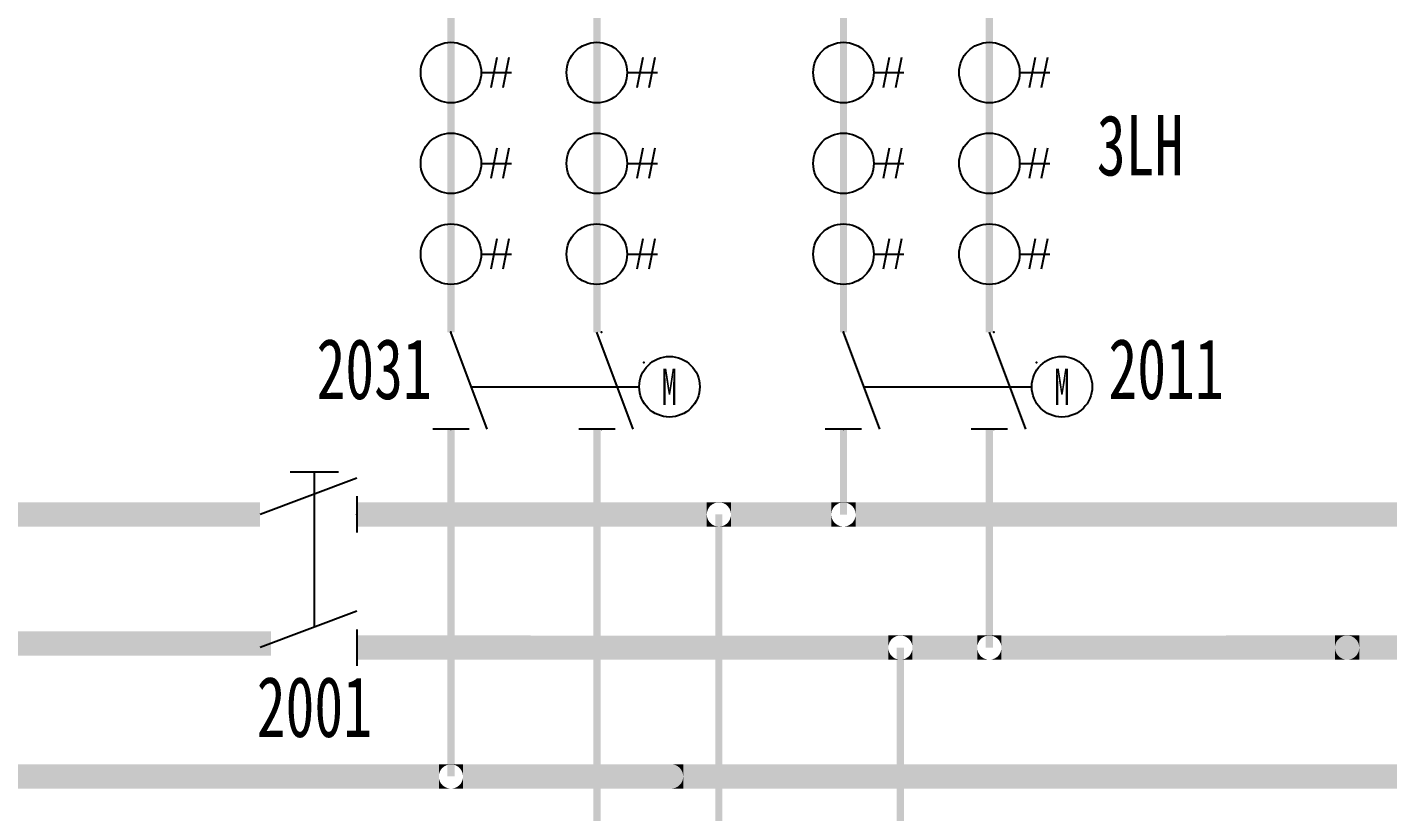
# Model space of a CAD drawing. Header units: millimetres. Extents: x 10667 to 23854, y -3427 to -2899.
# Drawn here: x 17506.8 to 17619.3, y -3167.3 to -3102.5 of the extents above; entities that cross this region are included whole.
import ezdxf
from ezdxf.enums import TextEntityAlignment as Align

# ---------------------------------------------------------------- set-up
doc = ezdxf.new("R2010")
doc.units = ezdxf.units.MM
doc.header["$LTSCALE"] = 10
for name, color, linetype in [('BLOCK', 3, 'Continuous'), ('TEXT', 2, 'Continuous'), ('设    备', 3, 'Continuous'), ('设备编号', 2, 'Continuous'), ('连 接 线', 1, 'Continuous')]:
    doc.layers.add(name, color=color, linetype=linetype)
doc.styles.add('HZ', font='SimSun.ttf', dxfattribs={"width": 0.7})

# ---------------------------------------------------------------- blocks, each defined once
blk = doc.blocks.new('$LH')
at = {"color": 3}
for p, q in [((3.79, 1.25), (3.29, -1.25)), ((4.79, 1.25), (4.29, -1.25)), ((2.5, 0), (5, 0))]:
    blk.add_line(p, q, dxfattribs=at)
blk.add_circle((0, 0), 2.5, dxfattribs=at)

msp = doc.modelspace()

# ---------------------------------------------------------------- linework, layer by layer
at = {"color": 3}
msp.add_line((17530.58, -3152.05), (17530.58, -3141.05), dxfattribs=at)
at = {"layer": 'BLOCK'}
for p, q in [((17534.08, -3139.74), (17526.08, -3142.74)), ((17534.08, -3141.24), (17534.08, -3144.24)), ((17534.08, -3150.74), (17526.08, -3153.74)), ((17534.08, -3152.24), (17534.08, -3155.24))]:
    msp.add_line(p, q, dxfattribs=at)
msp.add_point((17534.08, -3142.74), dxfattribs=at)
at = {"layer": 'TEXT', "color": 3}
for p, q in [((17532.58, -3139.24), (17528.58, -3139.24)), ((17530.58, -3141.05), (17530.58, -3139.24))]:
    msp.add_line(p, q, dxfattribs=at)
at = {"layer": '设    备'}
for p, q in [((17544.86, -3135.69), (17541.86, -3127.69)), ((17556.92, -3135.69), (17553.92, -3127.69)), ((17577.3, -3135.69), (17574.3, -3127.69)), ((17589.36, -3135.69), (17586.36, -3127.69)), ((17543.36, -3135.69), (17540.36, -3135.69)), ((17555.42, -3135.69), (17552.42, -3135.69)), ((17575.8, -3135.69), (17572.8, -3135.69)), ((17587.86, -3135.69), (17584.86, -3135.69))]:
    msp.add_line(p, q, dxfattribs=at)
at = {"layer": '设    备', "color": 3}
for p, q in [((17543.55, -3132.19), (17557.42, -3132.19)), ((17575.99, -3132.19), (17589.86, -3132.19))]:
    msp.add_line(p, q, dxfattribs=at)
at = {"layer": '设    备'}
for centre in [(17559.92, -3132.19), (17592.36, -3132.19)]:
    msp.add_circle(centre, 2.5, dxfattribs=at)
for p in [(17541.86, -3127.69), (17554.3, -3127.69), (17574.3, -3127.69), (17586.74, -3127.69), (17541.86, -3135.69), (17554.3, -3135.69), (17574.3, -3135.69), (17586.74, -3135.69)]:
    msp.add_point(p, dxfattribs=at)
at = {"layer": '设    备', "color": 4}
for p in [(17557.79, -3130.19), (17590.24, -3130.19)]:
    msp.add_point(p, dxfattribs=at)
at = {"layer": '连 接 线'}
for points, const_width in [([(17541.86, -3096.84), (17541.86, -3127.69)], 0.6), ([(17553.92, -3096.84), (17553.92, -3127.69)], 0.6), ([(17574.3, -3097.02), (17574.3, -3127.69)], 0.6), ([(17586.36, -3097.02), (17586.36, -3127.69)], 0.6), ([(17541.86, -3135.69), (17541.86, -3164.39)], 0.6), ([(17553.92, -3135.69), (17553.92, -3175.06)], 0.6), ([(17574.3, -3135.69), (17574.3, -3142.75)], 0.6), ([(17586.36, -3135.69), (17586.36, -3153.75)], 0.6), ([(17526.09, -3142.74), (17502.18, -3142.74)], 2), ([(17534.08, -3142.74), (17563.01, -3142.74)], 2), ([(17565, -3142.74), (17573.3, -3142.74)], 2), ([(17575.3, -3142.74), (17612.94, -3142.74)], 2), ([(17564, -3142.74), (17564, -3183.84)], 0.6), ([(17526.98, -3153.41), (17502.19, -3153.41)], 2), ([(17534.08, -3153.74), (17578.02, -3153.75)], 2), ([(17580, -3153.75), (17585.36, -3153.75)], 2), ([(17587.36, -3153.75), (17614.93, -3153.74)], 2), ([(17612.37, -3153.74), (17651.94, -3153.74)], 2), ([(17579, -3153.75), (17579, -3183.84)], 0.6), ([(17540.86, -3164.39), (17494.19, -3164.39)], 2), ([(17614.93, -3164.39), (17542.86, -3164.39)], 2), ([(17656.89, -3164.39), (17610.5, -3164.39)], 2)]:
    msp.add_lwpolyline(points, dxfattribs=dict(at, const_width=const_width))
at = {"layer": '连 接 线', "color": 1, "const_width": 2}
msp.add_lwpolyline([(17604.26, -3142.74), (17629.93, -3142.74)], dxfattribs=at)
at = {"layer": '连 接 线'}
for points in [[(17563, -3141.74), (17564, -3141.74), (17563, -3141.75), (17564.09, -3141.75)], [(17563, -3141.75), (17563.92, -3141.75), (17563, -3141.74), (17564, -3141.74)], [(17564.09, -3141.75), (17565, -3141.75), (17564, -3141.74), (17565, -3141.74)], [(17563, -3141.75), (17564.09, -3141.75), (17563, -3141.76), (17564.18, -3141.76)], [(17563, -3141.76), (17563.83, -3141.76), (17563, -3141.75), (17563.92, -3141.75)], [(17563, -3141.78), (17563.75, -3141.78), (17563, -3141.76), (17563.83, -3141.76)], [(17563, -3141.8), (17563.66, -3141.8), (17563, -3141.78), (17563.75, -3141.78)], [(17563, -3141.84), (17563.58, -3141.84), (17563, -3141.8), (17563.66, -3141.8)], [(17563, -3141.88), (17563.5, -3141.88), (17563, -3141.84), (17563.58, -3141.84)], [(17563, -3141.92), (17563.43, -3141.92), (17563, -3141.88), (17563.5, -3141.88)], [(17563, -3141.98), (17563.36, -3141.98), (17563, -3141.92), (17563.43, -3141.92)], [(17563, -3142.04), (17563.3, -3142.04), (17563, -3141.98), (17563.36, -3141.98)], [(17563, -3142.1), (17563.24, -3142.1), (17563, -3142.04), (17563.3, -3142.04)], [(17563, -3142.17), (17563.19, -3142.17), (17563, -3142.1), (17563.24, -3142.1)], [(17563, -3142.24), (17563.14, -3142.24), (17563, -3142.17), (17563.19, -3142.17)], [(17563, -3142.32), (17563.1, -3142.32), (17563, -3142.24), (17563.14, -3142.24)], [(17563, -3142.4), (17563.07, -3142.4), (17563, -3142.32), (17563.1, -3142.32)], [(17563, -3142.48), (17563.04, -3142.48), (17563, -3142.4), (17563.07, -3142.4)], [(17563, -3142.57), (17563.02, -3142.57), (17563, -3142.48), (17563.04, -3142.48)], [(17563, -3142.66), (17563.01, -3142.66), (17563, -3142.57), (17563.02, -3142.57)], [(17563, -3142.74), (17563, -3142.74), (17563, -3142.66), (17563.01, -3142.66)], [(17563, -3142.74), (17563, -3142.74), (17563, -3142.83), (17563.01, -3142.83)], [(17563, -3142.83), (17563.01, -3142.83), (17563, -3142.92), (17563.02, -3142.92)], [(17564.18, -3141.76), (17565, -3141.76), (17564.09, -3141.75), (17565, -3141.75)], [(17564.26, -3141.78), (17565, -3141.78), (17564.18, -3141.76), (17565, -3141.76)], [(17564.35, -3141.8), (17565, -3141.8), (17564.26, -3141.78), (17565, -3141.78)], [(17564.43, -3141.84), (17565, -3141.84), (17564.35, -3141.8), (17565, -3141.8)], [(17564.5, -3141.88), (17565, -3141.88), (17564.43, -3141.84), (17565, -3141.84)], [(17564.58, -3141.92), (17565, -3141.92), (17564.5, -3141.88), (17565, -3141.88)], [(17564.65, -3141.98), (17565, -3141.98), (17564.58, -3141.92), (17565, -3141.92)], [(17564.71, -3142.04), (17565, -3142.04), (17564.65, -3141.98), (17565, -3141.98)], [(17564.77, -3142.1), (17565, -3142.1), (17564.71, -3142.04), (17565, -3142.04)], [(17564.82, -3142.17), (17565, -3142.17), (17564.77, -3142.1), (17565, -3142.1)], [(17564.87, -3142.24), (17565, -3142.24), (17564.82, -3142.17), (17565, -3142.17)], [(17564.91, -3142.32), (17565, -3142.32), (17564.87, -3142.24), (17565, -3142.24)], [(17564.94, -3142.4), (17565, -3142.4), (17564.91, -3142.32), (17565, -3142.32)], [(17564.97, -3142.48), (17565, -3142.48), (17564.94, -3142.4), (17565, -3142.4)], [(17564.99, -3142.57), (17565, -3142.57), (17564.97, -3142.48), (17565, -3142.48)], [(17565, -3142.66), (17565, -3142.66), (17564.99, -3142.57), (17565, -3142.57)], [(17565, -3142.83), (17565, -3142.83), (17565, -3142.74)], [(17573.3, -3141.75), (17574.21, -3141.75), (17573.3, -3141.74), (17574.3, -3141.74)], [(17573.3, -3141.74), (17574.3, -3141.74), (17573.3, -3141.75), (17574.39, -3141.75)], [(17573.3, -3141.76), (17574.13, -3141.76), (17573.3, -3141.75), (17574.21, -3141.75)], [(17573.3, -3141.75), (17574.39, -3141.75), (17573.3, -3141.76), (17574.47, -3141.76)], [(17573.3, -3141.78), (17574.04, -3141.78), (17573.3, -3141.76), (17574.13, -3141.76)], [(17573.3, -3141.8), (17573.96, -3141.8), (17573.3, -3141.78), (17574.04, -3141.78)], [(17573.3, -3141.84), (17573.88, -3141.84), (17573.3, -3141.8), (17573.96, -3141.8)], [(17573.3, -3141.88), (17573.8, -3141.88), (17573.3, -3141.84), (17573.88, -3141.84)], [(17573.3, -3141.93), (17573.73, -3141.93), (17573.3, -3141.88), (17573.8, -3141.88)], [(17573.3, -3141.98), (17573.66, -3141.98), (17573.3, -3141.93), (17573.73, -3141.93)], [(17573.3, -3142.04), (17573.59, -3142.04), (17573.3, -3141.98), (17573.66, -3141.98)], [(17573.3, -3142.1), (17573.53, -3142.1), (17573.3, -3142.04), (17573.59, -3142.04)], [(17573.3, -3142.17), (17573.48, -3142.17), (17573.3, -3142.1), (17573.53, -3142.1)], [(17573.3, -3142.24), (17573.43, -3142.24), (17573.3, -3142.17), (17573.48, -3142.17)], [(17573.3, -3142.32), (17573.39, -3142.32), (17573.3, -3142.24), (17573.43, -3142.24)], [(17573.3, -3142.4), (17573.36, -3142.4), (17573.3, -3142.32), (17573.39, -3142.32)], [(17573.3, -3142.49), (17573.33, -3142.49), (17573.3, -3142.4), (17573.36, -3142.4)], [(17573.3, -3142.57), (17573.32, -3142.57), (17573.3, -3142.49), (17573.33, -3142.49)], [(17573.3, -3142.66), (17573.3, -3142.66), (17573.3, -3142.57), (17573.32, -3142.57)], [(17573.3, -3142.83), (17573.3, -3142.83), (17573.3, -3142.92), (17573.32, -3142.92)], [(17574.39, -3141.75), (17575.3, -3141.75), (17574.3, -3141.74), (17575.3, -3141.74)], [(17574.47, -3141.76), (17575.3, -3141.76), (17574.39, -3141.75), (17575.3, -3141.75)], [(17574.56, -3141.78), (17575.3, -3141.78), (17574.47, -3141.76), (17575.3, -3141.76)], [(17574.64, -3141.8), (17575.3, -3141.8), (17574.56, -3141.78), (17575.3, -3141.78)], [(17574.72, -3141.84), (17575.3, -3141.84), (17574.64, -3141.8), (17575.3, -3141.8)], [(17574.8, -3141.88), (17575.3, -3141.88), (17574.72, -3141.84), (17575.3, -3141.84)], [(17574.87, -3141.93), (17575.3, -3141.93), (17574.8, -3141.88), (17575.3, -3141.88)], [(17574.94, -3141.98), (17575.3, -3141.98), (17574.87, -3141.93), (17575.3, -3141.93)], [(17575.01, -3142.04), (17575.3, -3142.04), (17574.94, -3141.98), (17575.3, -3141.98)], [(17575.07, -3142.1), (17575.3, -3142.1), (17575.01, -3142.04), (17575.3, -3142.04)], [(17575.12, -3142.17), (17575.3, -3142.17), (17575.07, -3142.1), (17575.3, -3142.1)], [(17575.17, -3142.24), (17575.3, -3142.24), (17575.12, -3142.17), (17575.3, -3142.17)], [(17575.21, -3142.32), (17575.3, -3142.32), (17575.17, -3142.24), (17575.3, -3142.24)], [(17575.24, -3142.4), (17575.3, -3142.4), (17575.21, -3142.32), (17575.3, -3142.32)], [(17575.27, -3142.49), (17575.3, -3142.49), (17575.24, -3142.4), (17575.3, -3142.4)], [(17575.28, -3142.57), (17575.3, -3142.57), (17575.27, -3142.49), (17575.3, -3142.49)], [(17575.3, -3142.66), (17575.3, -3142.66), (17575.28, -3142.57), (17575.3, -3142.57)], [(17575.3, -3142.83), (17575.3, -3142.83), (17575.3, -3142.74)], [(17563, -3142.92), (17563.02, -3142.92), (17563, -3143), (17563.04, -3143)], [(17563, -3143), (17563.04, -3143), (17563, -3143.08), (17563.07, -3143.08)], [(17563, -3143.08), (17563.07, -3143.08), (17563, -3143.17), (17563.1, -3143.17)], [(17563, -3143.17), (17563.1, -3143.17), (17563, -3143.24), (17563.14, -3143.24)], [(17563, -3143.24), (17563.14, -3143.24), (17563, -3143.32), (17563.19, -3143.32)], [(17563, -3143.32), (17563.19, -3143.32), (17563, -3143.39), (17563.24, -3143.39)], [(17563, -3143.39), (17563.24, -3143.39), (17563, -3143.45), (17563.3, -3143.45)], [(17563, -3143.45), (17563.3, -3143.45), (17563, -3143.51), (17563.36, -3143.51)], [(17563, -3143.51), (17563.36, -3143.51), (17563, -3143.56), (17563.43, -3143.56)], [(17563, -3143.56), (17563.43, -3143.56), (17563, -3143.61), (17563.5, -3143.61)], [(17563, -3143.61), (17563.5, -3143.61), (17563, -3143.65), (17563.58, -3143.65)], [(17563, -3143.65), (17563.58, -3143.65), (17563, -3143.68), (17563.66, -3143.68)], [(17563, -3143.68), (17563.66, -3143.68), (17563, -3143.71), (17563.75, -3143.71)], [(17563, -3143.71), (17563.75, -3143.71), (17563, -3143.73), (17563.83, -3143.73)], [(17563, -3143.73), (17563.83, -3143.73), (17563, -3143.74), (17563.92, -3143.74)], [(17563, -3143.74), (17563.92, -3143.74), (17563, -3143.74), (17564, -3143.74)], [(17564, -3143.74), (17565, -3143.74), (17564.09, -3143.74), (17565, -3143.74)], [(17564.09, -3143.74), (17565, -3143.74), (17564.18, -3143.73), (17565, -3143.73)], [(17564.18, -3143.73), (17565, -3143.73), (17564.26, -3143.71), (17565, -3143.71)], [(17564.26, -3143.71), (17565, -3143.71), (17564.35, -3143.68), (17565, -3143.68)], [(17564.35, -3143.68), (17565, -3143.68), (17564.43, -3143.65), (17565, -3143.65)], [(17564.43, -3143.65), (17565, -3143.65), (17564.5, -3143.61), (17565, -3143.61)], [(17564.5, -3143.61), (17565, -3143.61), (17564.58, -3143.56), (17565, -3143.56)], [(17564.58, -3143.56), (17565, -3143.56), (17564.65, -3143.51), (17565, -3143.51)], [(17564.65, -3143.51), (17565, -3143.51), (17564.71, -3143.45), (17565, -3143.45)], [(17564.71, -3143.45), (17565, -3143.45), (17564.77, -3143.39), (17565, -3143.39)], [(17564.77, -3143.39), (17565, -3143.39), (17564.82, -3143.32), (17565, -3143.32)], [(17564.82, -3143.32), (17565, -3143.32), (17564.87, -3143.24), (17565, -3143.24)], [(17564.87, -3143.24), (17565, -3143.24), (17564.91, -3143.17), (17565, -3143.17)], [(17564.91, -3143.17), (17565, -3143.17), (17564.94, -3143.08), (17565, -3143.08)], [(17564.94, -3143.08), (17565, -3143.08), (17564.97, -3143), (17565, -3143)], [(17564.97, -3143), (17565, -3143), (17564.99, -3142.92), (17565, -3142.92)], [(17573.3, -3142.92), (17573.32, -3142.92), (17573.3, -3143), (17573.33, -3143)], [(17573.3, -3143), (17573.33, -3143), (17573.3, -3143.09), (17573.36, -3143.09)], [(17573.3, -3143.09), (17573.36, -3143.09), (17573.3, -3143.17), (17573.39, -3143.17)], [(17573.3, -3143.17), (17573.39, -3143.17), (17573.3, -3143.24), (17573.43, -3143.24)], [(17573.3, -3143.24), (17573.43, -3143.24), (17573.3, -3143.32), (17573.48, -3143.32)], [(17573.3, -3143.32), (17573.48, -3143.32), (17573.3, -3143.39), (17573.53, -3143.39)], [(17573.3, -3143.39), (17573.53, -3143.39), (17573.3, -3143.45), (17573.59, -3143.45)], [(17573.3, -3143.45), (17573.59, -3143.45), (17573.3, -3143.51), (17573.66, -3143.51)], [(17573.3, -3143.51), (17573.66, -3143.51), (17573.3, -3143.56), (17573.73, -3143.56)], [(17573.3, -3143.56), (17573.73, -3143.56), (17573.3, -3143.61), (17573.8, -3143.61)], [(17573.3, -3143.61), (17573.8, -3143.61), (17573.3, -3143.65), (17573.88, -3143.65)], [(17573.3, -3143.65), (17573.88, -3143.65), (17573.3, -3143.68), (17573.96, -3143.68)], [(17573.3, -3143.68), (17573.96, -3143.68), (17573.3, -3143.71), (17574.04, -3143.71)], [(17573.3, -3143.71), (17574.04, -3143.71), (17573.3, -3143.73), (17574.13, -3143.73)], [(17573.3, -3143.73), (17574.13, -3143.73), (17573.3, -3143.74), (17574.21, -3143.74)], [(17573.3, -3143.74), (17574.21, -3143.74), (17573.3, -3143.74), (17574.3, -3143.74)], [(17574.3, -3143.74), (17575.3, -3143.74), (17574.39, -3143.74), (17575.3, -3143.74)], [(17574.39, -3143.74), (17575.3, -3143.74), (17574.47, -3143.73), (17575.3, -3143.73)], [(17574.47, -3143.73), (17575.3, -3143.73), (17574.56, -3143.71), (17575.3, -3143.71)], [(17574.56, -3143.71), (17575.3, -3143.71), (17574.64, -3143.68), (17575.3, -3143.68)], [(17574.64, -3143.68), (17575.3, -3143.68), (17574.72, -3143.65), (17575.3, -3143.65)], [(17574.72, -3143.65), (17575.3, -3143.65), (17574.8, -3143.61), (17575.3, -3143.61)], [(17574.8, -3143.61), (17575.3, -3143.61), (17574.87, -3143.56), (17575.3, -3143.56)], [(17574.87, -3143.56), (17575.3, -3143.56), (17574.94, -3143.51), (17575.3, -3143.51)], [(17574.94, -3143.51), (17575.3, -3143.51), (17575.01, -3143.45), (17575.3, -3143.45)], [(17575.01, -3143.45), (17575.3, -3143.45), (17575.07, -3143.39), (17575.3, -3143.39)], [(17575.07, -3143.39), (17575.3, -3143.39), (17575.12, -3143.32), (17575.3, -3143.32)], [(17575.12, -3143.32), (17575.3, -3143.32), (17575.17, -3143.24), (17575.3, -3143.24)], [(17575.17, -3143.24), (17575.3, -3143.24), (17575.21, -3143.17), (17575.3, -3143.17)], [(17575.21, -3143.17), (17575.3, -3143.17), (17575.24, -3143.09), (17575.3, -3143.09)], [(17575.24, -3143.09), (17575.3, -3143.09), (17575.27, -3143), (17575.3, -3143)], [(17575.27, -3143), (17575.3, -3143), (17575.28, -3142.92), (17575.3, -3142.92)], [(17578, -3152.74), (17579, -3152.74), (17578, -3152.75), (17579.09, -3152.75)], [(17578, -3152.75), (17578.92, -3152.75), (17578, -3152.74), (17579, -3152.74)], [(17578, -3152.75), (17579.09, -3152.75), (17578, -3152.76), (17579.18, -3152.76)], [(17578, -3152.76), (17578.83, -3152.76), (17578, -3152.75), (17578.92, -3152.75)], [(17578, -3152.78), (17578.75, -3152.78), (17578, -3152.76), (17578.83, -3152.76)], [(17578, -3152.8), (17578.66, -3152.8), (17578, -3152.78), (17578.75, -3152.78)], [(17578, -3152.84), (17578.58, -3152.84), (17578, -3152.8), (17578.66, -3152.8)], [(17578, -3152.88), (17578.5, -3152.88), (17578, -3152.84), (17578.58, -3152.84)], [(17578, -3152.93), (17578.43, -3152.93), (17578, -3152.88), (17578.5, -3152.88)], [(17578, -3152.98), (17578.36, -3152.98), (17578, -3152.93), (17578.43, -3152.93)], [(17578, -3153.04), (17578.3, -3153.04), (17578, -3152.98), (17578.36, -3152.98)], [(17579.09, -3152.75), (17580, -3152.75), (17579, -3152.74), (17580, -3152.74)], [(17579.18, -3152.76), (17580, -3152.76), (17579.09, -3152.75), (17580, -3152.75)], [(17579.26, -3152.78), (17580, -3152.78), (17579.18, -3152.76), (17580, -3152.76)], [(17579.35, -3152.8), (17580, -3152.8), (17579.26, -3152.78), (17580, -3152.78)], [(17579.43, -3152.84), (17580, -3152.84), (17579.35, -3152.8), (17580, -3152.8)], [(17579.5, -3152.88), (17580, -3152.88), (17579.43, -3152.84), (17580, -3152.84)], [(17579.58, -3152.93), (17580, -3152.93), (17579.5, -3152.88), (17580, -3152.88)], [(17579.65, -3152.98), (17580, -3152.98), (17579.58, -3152.93), (17580, -3152.93)], [(17579.71, -3153.04), (17580, -3153.04), (17579.65, -3152.98), (17580, -3152.98)], [(17585.36, -3152.75), (17586.27, -3152.75), (17585.36, -3152.74), (17586.36, -3152.74)], [(17585.36, -3152.74), (17586.36, -3152.74), (17585.36, -3152.75), (17586.44, -3152.75)], [(17585.36, -3152.76), (17586.18, -3152.76), (17585.36, -3152.75), (17586.27, -3152.75)], [(17585.36, -3152.75), (17586.44, -3152.75), (17585.36, -3152.76), (17586.53, -3152.76)], [(17585.36, -3152.78), (17586.1, -3152.78), (17585.36, -3152.76), (17586.18, -3152.76)], [(17585.36, -3152.8), (17586.02, -3152.8), (17585.36, -3152.78), (17586.1, -3152.78)], [(17585.36, -3152.84), (17585.93, -3152.84), (17585.36, -3152.8), (17586.02, -3152.8)], [(17585.36, -3152.88), (17585.86, -3152.88), (17585.36, -3152.84), (17585.93, -3152.84)], [(17585.36, -3152.93), (17585.78, -3152.93), (17585.36, -3152.88), (17585.86, -3152.88)], [(17585.36, -3152.98), (17585.71, -3152.98), (17585.36, -3152.93), (17585.78, -3152.93)], [(17585.36, -3153.04), (17585.65, -3153.04), (17585.36, -3152.98), (17585.71, -3152.98)], [(17586.44, -3152.75), (17587.36, -3152.75), (17586.36, -3152.74), (17587.36, -3152.74)], [(17586.53, -3152.76), (17587.36, -3152.76), (17586.44, -3152.75), (17587.36, -3152.75)], [(17586.62, -3152.78), (17587.36, -3152.78), (17586.53, -3152.76), (17587.36, -3152.76)], [(17586.7, -3152.8), (17587.36, -3152.8), (17586.62, -3152.78), (17587.36, -3152.78)], [(17586.78, -3152.84), (17587.36, -3152.84), (17586.7, -3152.8), (17587.36, -3152.8)], [(17586.86, -3152.88), (17587.36, -3152.88), (17586.78, -3152.84), (17587.36, -3152.84)], [(17586.93, -3152.93), (17587.36, -3152.93), (17586.86, -3152.88), (17587.36, -3152.88)], [(17587, -3152.98), (17587.36, -3152.98), (17586.93, -3152.93), (17587.36, -3152.93)], [(17587.06, -3153.04), (17587.36, -3153.04), (17587, -3152.98), (17587.36, -3152.98)], [(17614.93, -3152.74), (17615.93, -3152.74), (17614.93, -3152.75), (17616.01, -3152.75)], [(17614.93, -3152.75), (17615.84, -3152.75), (17614.93, -3152.74), (17615.93, -3152.74)], [(17614.93, -3152.75), (17616.01, -3152.75), (17614.93, -3152.76), (17616.1, -3152.76)], [(17614.93, -3152.76), (17615.75, -3152.76), (17614.93, -3152.75), (17615.84, -3152.75)], [(17614.93, -3152.78), (17615.67, -3152.78), (17614.93, -3152.76), (17615.75, -3152.76)], [(17614.93, -3152.8), (17615.59, -3152.8), (17614.93, -3152.78), (17615.67, -3152.78)], [(17614.93, -3152.84), (17615.5, -3152.84), (17614.93, -3152.8), (17615.59, -3152.8)], [(17614.93, -3152.88), (17615.43, -3152.88), (17614.93, -3152.84), (17615.5, -3152.84)], [(17614.93, -3152.93), (17615.35, -3152.93), (17614.93, -3152.88), (17615.43, -3152.88)], [(17614.93, -3152.98), (17615.28, -3152.98), (17614.93, -3152.93), (17615.35, -3152.93)], [(17614.93, -3153.04), (17615.22, -3153.04), (17614.93, -3152.98), (17615.28, -3152.98)], [(17616.01, -3152.75), (17616.93, -3152.75), (17615.93, -3152.74), (17616.93, -3152.74)], [(17616.1, -3152.76), (17616.93, -3152.76), (17616.01, -3152.75), (17616.93, -3152.75)], [(17616.19, -3152.78), (17616.93, -3152.78), (17616.1, -3152.76), (17616.93, -3152.76)], [(17616.27, -3152.8), (17616.93, -3152.8), (17616.19, -3152.78), (17616.93, -3152.78)], [(17616.35, -3152.84), (17616.93, -3152.84), (17616.27, -3152.8), (17616.93, -3152.8)], [(17616.43, -3152.88), (17616.93, -3152.88), (17616.35, -3152.84), (17616.93, -3152.84)], [(17616.5, -3152.93), (17616.93, -3152.93), (17616.43, -3152.88), (17616.93, -3152.88)], [(17616.57, -3152.98), (17616.93, -3152.98), (17616.5, -3152.93), (17616.93, -3152.93)], [(17616.63, -3153.04), (17616.93, -3153.04), (17616.57, -3152.98), (17616.93, -3152.98)], [(17578, -3153.1), (17578.24, -3153.1), (17578, -3153.04), (17578.3, -3153.04)], [(17578, -3153.17), (17578.19, -3153.17), (17578, -3153.1), (17578.24, -3153.1)], [(17578, -3153.24), (17578.14, -3153.24), (17578, -3153.17), (17578.19, -3153.17)], [(17578, -3153.32), (17578.1, -3153.32), (17578, -3153.24), (17578.14, -3153.24)], [(17578, -3153.4), (17578.07, -3153.4), (17578, -3153.32), (17578.1, -3153.32)], [(17578, -3153.49), (17578.04, -3153.49), (17578, -3153.4), (17578.07, -3153.4)], [(17578, -3153.57), (17578.02, -3153.57), (17578, -3153.49), (17578.04, -3153.49)], [(17578, -3153.66), (17578.01, -3153.66), (17578, -3153.57), (17578.02, -3153.57)], [(17578, -3153.74), (17578, -3153.74), (17578, -3153.66), (17578.01, -3153.66)], [(17578, -3153.74), (17578, -3153.74), (17578, -3153.83), (17578.01, -3153.83)], [(17578, -3153.83), (17578.01, -3153.83), (17578, -3153.92), (17578.02, -3153.92)], [(17578, -3153.92), (17578.02, -3153.92), (17578, -3154), (17578.04, -3154)], [(17578, -3154), (17578.04, -3154), (17578, -3154.09), (17578.07, -3154.09)], [(17578, -3154.09), (17578.07, -3154.09), (17578, -3154.17), (17578.1, -3154.17)], [(17579.77, -3153.1), (17580, -3153.1), (17579.71, -3153.04), (17580, -3153.04)], [(17579.82, -3153.17), (17580, -3153.17), (17579.77, -3153.1), (17580, -3153.1)], [(17579.87, -3153.24), (17580, -3153.24), (17579.82, -3153.17), (17580, -3153.17)], [(17579.91, -3153.32), (17580, -3153.32), (17579.87, -3153.24), (17580, -3153.24)], [(17579.94, -3153.4), (17580, -3153.4), (17579.91, -3153.32), (17580, -3153.32)], [(17579.91, -3154.17), (17580, -3154.17), (17579.94, -3154.09), (17580, -3154.09)], [(17579.97, -3153.49), (17580, -3153.49), (17579.94, -3153.4), (17580, -3153.4)], [(17579.94, -3154.09), (17580, -3154.09), (17579.97, -3154), (17580, -3154)], [(17579.99, -3153.57), (17580, -3153.57), (17579.97, -3153.49), (17580, -3153.49)], [(17579.97, -3154), (17580, -3154), (17579.99, -3153.92), (17580, -3153.92)], [(17580, -3153.66), (17580, -3153.66), (17579.99, -3153.57), (17580, -3153.57)], [(17580, -3153.83), (17580, -3153.83), (17580, -3153.74)], [(17585.36, -3153.1), (17585.59, -3153.1), (17585.36, -3153.04), (17585.65, -3153.04)], [(17585.36, -3153.17), (17585.54, -3153.17), (17585.36, -3153.1), (17585.59, -3153.1)], [(17585.36, -3153.24), (17585.49, -3153.24), (17585.36, -3153.17), (17585.54, -3153.17)], [(17585.36, -3153.32), (17585.45, -3153.32), (17585.36, -3153.24), (17585.49, -3153.24)], [(17585.36, -3153.4), (17585.42, -3153.4), (17585.36, -3153.32), (17585.45, -3153.32)], [(17585.36, -3153.49), (17585.39, -3153.49), (17585.36, -3153.4), (17585.42, -3153.4)], [(17585.36, -3153.57), (17585.37, -3153.57), (17585.36, -3153.49), (17585.39, -3153.49)], [(17585.36, -3153.66), (17585.36, -3153.66), (17585.36, -3153.57), (17585.37, -3153.57)], [(17585.36, -3153.83), (17585.36, -3153.83), (17585.36, -3153.92), (17585.37, -3153.92)], [(17585.36, -3153.92), (17585.37, -3153.92), (17585.36, -3154), (17585.39, -3154)], [(17585.36, -3154), (17585.39, -3154), (17585.36, -3154.09), (17585.42, -3154.09)], [(17585.36, -3154.09), (17585.42, -3154.09), (17585.36, -3154.17), (17585.45, -3154.17)], [(17587.12, -3153.1), (17587.36, -3153.1), (17587.06, -3153.04), (17587.36, -3153.04)], [(17587.18, -3153.17), (17587.36, -3153.17), (17587.12, -3153.1), (17587.36, -3153.1)], [(17587.22, -3153.24), (17587.36, -3153.24), (17587.18, -3153.17), (17587.36, -3153.17)], [(17587.26, -3153.32), (17587.36, -3153.32), (17587.22, -3153.24), (17587.36, -3153.24)], [(17587.3, -3153.4), (17587.36, -3153.4), (17587.26, -3153.32), (17587.36, -3153.32)], [(17587.26, -3154.17), (17587.36, -3154.17), (17587.3, -3154.09), (17587.36, -3154.09)], [(17587.32, -3153.49), (17587.36, -3153.49), (17587.3, -3153.4), (17587.36, -3153.4)], [(17587.3, -3154.09), (17587.36, -3154.09), (17587.32, -3154), (17587.36, -3154)], [(17587.34, -3153.57), (17587.36, -3153.57), (17587.32, -3153.49), (17587.36, -3153.49)], [(17587.32, -3154), (17587.36, -3154), (17587.34, -3153.92), (17587.36, -3153.92)], [(17587.35, -3153.66), (17587.36, -3153.66), (17587.34, -3153.57), (17587.36, -3153.57)], [(17587.34, -3153.92), (17587.36, -3153.92), (17587.35, -3153.83), (17587.36, -3153.83)], [(17587.36, -3153.74), (17587.36, -3153.74), (17587.35, -3153.66), (17587.36, -3153.66)], [(17587.35, -3153.83), (17587.36, -3153.83), (17587.36, -3153.74)], [(17614.93, -3153.1), (17615.16, -3153.1), (17614.93, -3153.04), (17615.22, -3153.04)], [(17614.93, -3153.17), (17615.11, -3153.17), (17614.93, -3153.1), (17615.16, -3153.1)], [(17614.93, -3153.24), (17615.06, -3153.24), (17614.93, -3153.17), (17615.11, -3153.17)], [(17614.93, -3153.32), (17615.02, -3153.32), (17614.93, -3153.24), (17615.06, -3153.24)], [(17614.93, -3153.4), (17614.99, -3153.4), (17614.93, -3153.32), (17615.02, -3153.32)], [(17614.93, -3153.49), (17614.96, -3153.49), (17614.93, -3153.4), (17614.99, -3153.4)], [(17614.93, -3153.57), (17614.94, -3153.57), (17614.93, -3153.49), (17614.96, -3153.49)], [(17614.93, -3153.66), (17614.93, -3153.66), (17614.93, -3153.57), (17614.94, -3153.57)], [(17614.93, -3153.83), (17614.93, -3153.83), (17614.93, -3153.92), (17614.94, -3153.92)], [(17614.93, -3153.92), (17614.94, -3153.92), (17614.93, -3154), (17614.96, -3154)], [(17614.93, -3154), (17614.96, -3154), (17614.93, -3154.09), (17614.99, -3154.09)], [(17614.93, -3154.09), (17614.99, -3154.09), (17614.93, -3154.17), (17615.02, -3154.17)], [(17616.69, -3153.1), (17616.93, -3153.1), (17616.63, -3153.04), (17616.93, -3153.04)], [(17616.75, -3153.17), (17616.93, -3153.17), (17616.69, -3153.1), (17616.93, -3153.1)], [(17616.79, -3153.24), (17616.93, -3153.24), (17616.75, -3153.17), (17616.93, -3153.17)], [(17616.83, -3153.32), (17616.93, -3153.32), (17616.79, -3153.24), (17616.93, -3153.24)], [(17616.87, -3153.4), (17616.93, -3153.4), (17616.83, -3153.32), (17616.93, -3153.32)], [(17616.83, -3154.17), (17616.93, -3154.17), (17616.87, -3154.09), (17616.93, -3154.09)], [(17616.89, -3153.49), (17616.93, -3153.49), (17616.87, -3153.4), (17616.93, -3153.4)], [(17616.87, -3154.09), (17616.93, -3154.09), (17616.89, -3154), (17616.93, -3154)], [(17616.91, -3153.57), (17616.93, -3153.57), (17616.89, -3153.49), (17616.93, -3153.49)], [(17616.89, -3154), (17616.93, -3154), (17616.91, -3153.92), (17616.93, -3153.92)], [(17616.92, -3153.66), (17616.93, -3153.66), (17616.91, -3153.57), (17616.93, -3153.57)], [(17616.91, -3153.92), (17616.93, -3153.92), (17616.92, -3153.83), (17616.93, -3153.83)], [(17616.93, -3153.74), (17616.93, -3153.74), (17616.92, -3153.66), (17616.93, -3153.66)], [(17616.92, -3153.83), (17616.93, -3153.83), (17616.93, -3153.74)], [(17578, -3154.17), (17578.1, -3154.17), (17578, -3154.24), (17578.14, -3154.24)], [(17578, -3154.24), (17578.14, -3154.24), (17578, -3154.32), (17578.19, -3154.32)], [(17578, -3154.32), (17578.19, -3154.32), (17578, -3154.39), (17578.24, -3154.39)], [(17578, -3154.39), (17578.24, -3154.39), (17578, -3154.45), (17578.3, -3154.45)], [(17578, -3154.45), (17578.3, -3154.45), (17578, -3154.51), (17578.36, -3154.51)], [(17578, -3154.51), (17578.36, -3154.51), (17578, -3154.56), (17578.43, -3154.56)], [(17578, -3154.56), (17578.43, -3154.56), (17578, -3154.61), (17578.5, -3154.61)], [(17578, -3154.61), (17578.5, -3154.61), (17578, -3154.65), (17578.58, -3154.65)], [(17578, -3154.65), (17578.58, -3154.65), (17578, -3154.68), (17578.66, -3154.68)], [(17578, -3154.68), (17578.66, -3154.68), (17578, -3154.71), (17578.75, -3154.71)], [(17578, -3154.71), (17578.75, -3154.71), (17578, -3154.73), (17578.83, -3154.73)], [(17578, -3154.73), (17578.83, -3154.73), (17578, -3154.74), (17578.92, -3154.74)], [(17578, -3154.74), (17578.92, -3154.74), (17578, -3154.74), (17579, -3154.74)], [(17579, -3154.74), (17580, -3154.74), (17579.09, -3154.74), (17580, -3154.74)], [(17579.09, -3154.74), (17580, -3154.74), (17579.18, -3154.73), (17580, -3154.73)], [(17579.18, -3154.73), (17580, -3154.73), (17579.26, -3154.71), (17580, -3154.71)], [(17579.26, -3154.71), (17580, -3154.71), (17579.35, -3154.68), (17580, -3154.68)], [(17579.35, -3154.68), (17580, -3154.68), (17579.43, -3154.65), (17580, -3154.65)], [(17579.43, -3154.65), (17580, -3154.65), (17579.5, -3154.61), (17580, -3154.61)], [(17579.5, -3154.61), (17580, -3154.61), (17579.58, -3154.56), (17580, -3154.56)], [(17579.58, -3154.56), (17580, -3154.56), (17579.65, -3154.51), (17580, -3154.51)], [(17579.65, -3154.51), (17580, -3154.51), (17579.71, -3154.45), (17580, -3154.45)], [(17579.71, -3154.45), (17580, -3154.45), (17579.77, -3154.39), (17580, -3154.39)], [(17579.77, -3154.39), (17580, -3154.39), (17579.82, -3154.32), (17580, -3154.32)], [(17579.82, -3154.32), (17580, -3154.32), (17579.87, -3154.24), (17580, -3154.24)], [(17579.87, -3154.24), (17580, -3154.24), (17579.91, -3154.17), (17580, -3154.17)], [(17585.36, -3154.17), (17585.45, -3154.17), (17585.36, -3154.24), (17585.49, -3154.24)], [(17585.36, -3154.24), (17585.49, -3154.24), (17585.36, -3154.32), (17585.54, -3154.32)], [(17585.36, -3154.32), (17585.54, -3154.32), (17585.36, -3154.39), (17585.59, -3154.39)], [(17585.36, -3154.39), (17585.59, -3154.39), (17585.36, -3154.45), (17585.65, -3154.45)], [(17585.36, -3154.45), (17585.65, -3154.45), (17585.36, -3154.51), (17585.71, -3154.51)], [(17585.36, -3154.51), (17585.71, -3154.51), (17585.36, -3154.56), (17585.78, -3154.56)], [(17585.36, -3154.56), (17585.78, -3154.56), (17585.36, -3154.61), (17585.86, -3154.61)], [(17585.36, -3154.61), (17585.86, -3154.61), (17585.36, -3154.65), (17585.93, -3154.65)], [(17585.36, -3154.65), (17585.93, -3154.65), (17585.36, -3154.68), (17586.02, -3154.68)], [(17585.36, -3154.68), (17586.02, -3154.68), (17585.36, -3154.71), (17586.1, -3154.71)], [(17585.36, -3154.71), (17586.1, -3154.71), (17585.36, -3154.73), (17586.18, -3154.73)], [(17585.36, -3154.73), (17586.18, -3154.73), (17585.36, -3154.74), (17586.27, -3154.74)], [(17585.36, -3154.74), (17586.27, -3154.74), (17585.36, -3154.74), (17586.36, -3154.74)], [(17586.36, -3154.74), (17587.36, -3154.74), (17586.44, -3154.74), (17587.36, -3154.74)], [(17586.44, -3154.74), (17587.36, -3154.74), (17586.53, -3154.73), (17587.36, -3154.73)], [(17586.53, -3154.73), (17587.36, -3154.73), (17586.62, -3154.71), (17587.36, -3154.71)], [(17586.62, -3154.71), (17587.36, -3154.71), (17586.7, -3154.68), (17587.36, -3154.68)], [(17586.7, -3154.68), (17587.36, -3154.68), (17586.78, -3154.65), (17587.36, -3154.65)], [(17586.78, -3154.65), (17587.36, -3154.65), (17586.86, -3154.61), (17587.36, -3154.61)], [(17586.86, -3154.61), (17587.36, -3154.61), (17586.93, -3154.56), (17587.36, -3154.56)], [(17586.93, -3154.56), (17587.36, -3154.56), (17587, -3154.51), (17587.36, -3154.51)], [(17587, -3154.51), (17587.36, -3154.51), (17587.06, -3154.45), (17587.36, -3154.45)], [(17587.06, -3154.45), (17587.36, -3154.45), (17587.12, -3154.39), (17587.36, -3154.39)], [(17587.12, -3154.39), (17587.36, -3154.39), (17587.18, -3154.32), (17587.36, -3154.32)], [(17587.18, -3154.32), (17587.36, -3154.32), (17587.22, -3154.24), (17587.36, -3154.24)], [(17587.22, -3154.24), (17587.36, -3154.24), (17587.26, -3154.17), (17587.36, -3154.17)], [(17614.93, -3154.17), (17615.02, -3154.17), (17614.93, -3154.24), (17615.06, -3154.24)], [(17614.93, -3154.24), (17615.06, -3154.24), (17614.93, -3154.32), (17615.11, -3154.32)], [(17614.93, -3154.32), (17615.11, -3154.32), (17614.93, -3154.39), (17615.16, -3154.39)], [(17614.93, -3154.39), (17615.16, -3154.39), (17614.93, -3154.45), (17615.22, -3154.45)], [(17614.93, -3154.45), (17615.22, -3154.45), (17614.93, -3154.51), (17615.28, -3154.51)], [(17614.93, -3154.51), (17615.28, -3154.51), (17614.93, -3154.56), (17615.35, -3154.56)], [(17614.93, -3154.56), (17615.35, -3154.56), (17614.93, -3154.61), (17615.43, -3154.61)], [(17614.93, -3154.61), (17615.43, -3154.61), (17614.93, -3154.65), (17615.5, -3154.65)], [(17614.93, -3154.65), (17615.5, -3154.65), (17614.93, -3154.68), (17615.59, -3154.68)], [(17614.93, -3154.68), (17615.59, -3154.68), (17614.93, -3154.71), (17615.67, -3154.71)], [(17614.93, -3154.71), (17615.67, -3154.71), (17614.93, -3154.73), (17615.75, -3154.73)], [(17614.93, -3154.73), (17615.75, -3154.73), (17614.93, -3154.74), (17615.84, -3154.74)], [(17614.93, -3154.74), (17615.84, -3154.74), (17614.93, -3154.74), (17615.93, -3154.74)], [(17615.93, -3154.74), (17616.93, -3154.74), (17616.01, -3154.74), (17616.93, -3154.74)], [(17616.01, -3154.74), (17616.93, -3154.74), (17616.1, -3154.73), (17616.93, -3154.73)], [(17616.1, -3154.73), (17616.93, -3154.73), (17616.19, -3154.71), (17616.93, -3154.71)], [(17616.19, -3154.71), (17616.93, -3154.71), (17616.27, -3154.68), (17616.93, -3154.68)], [(17616.27, -3154.68), (17616.93, -3154.68), (17616.35, -3154.65), (17616.93, -3154.65)], [(17616.35, -3154.65), (17616.93, -3154.65), (17616.43, -3154.61), (17616.93, -3154.61)], [(17616.43, -3154.61), (17616.93, -3154.61), (17616.5, -3154.56), (17616.93, -3154.56)], [(17616.5, -3154.56), (17616.93, -3154.56), (17616.57, -3154.51), (17616.93, -3154.51)], [(17616.57, -3154.51), (17616.93, -3154.51), (17616.63, -3154.45), (17616.93, -3154.45)], [(17616.63, -3154.45), (17616.93, -3154.45), (17616.69, -3154.39), (17616.93, -3154.39)], [(17616.69, -3154.39), (17616.93, -3154.39), (17616.75, -3154.32), (17616.93, -3154.32)], [(17616.75, -3154.32), (17616.93, -3154.32), (17616.79, -3154.24), (17616.93, -3154.24)], [(17616.79, -3154.24), (17616.93, -3154.24), (17616.83, -3154.17), (17616.93, -3154.17)], [(17540.86, -3163.4), (17541.77, -3163.4), (17540.86, -3163.39), (17541.86, -3163.39)], [(17540.86, -3163.39), (17541.86, -3163.39), (17540.86, -3163.4), (17541.95, -3163.4)], [(17540.86, -3163.41), (17541.69, -3163.41), (17540.86, -3163.4), (17541.77, -3163.4)], [(17540.86, -3163.4), (17541.95, -3163.4), (17540.86, -3163.41), (17542.03, -3163.41)], [(17540.86, -3163.43), (17541.6, -3163.43), (17540.86, -3163.41), (17541.69, -3163.41)], [(17540.86, -3163.45), (17541.52, -3163.45), (17540.86, -3163.43), (17541.6, -3163.43)], [(17540.86, -3163.49), (17541.44, -3163.49), (17540.86, -3163.45), (17541.52, -3163.45)], [(17540.86, -3163.53), (17541.36, -3163.53), (17540.86, -3163.49), (17541.44, -3163.49)], [(17540.86, -3163.57), (17541.29, -3163.57), (17540.86, -3163.53), (17541.36, -3163.53)], [(17540.86, -3163.63), (17541.22, -3163.63), (17540.86, -3163.57), (17541.29, -3163.57)], [(17540.86, -3163.68), (17541.15, -3163.68), (17540.86, -3163.63), (17541.22, -3163.63)], [(17540.86, -3163.75), (17541.09, -3163.75), (17540.86, -3163.68), (17541.15, -3163.68)], [(17540.86, -3163.82), (17541.04, -3163.82), (17540.86, -3163.75), (17541.09, -3163.75)], [(17540.86, -3163.89), (17540.99, -3163.89), (17540.86, -3163.82), (17541.04, -3163.82)], [(17540.86, -3163.97), (17540.95, -3163.97), (17540.86, -3163.89), (17540.99, -3163.89)], [(17540.86, -3164.05), (17540.92, -3164.05), (17540.86, -3163.97), (17540.95, -3163.97)], [(17540.86, -3164.13), (17540.89, -3164.13), (17540.86, -3164.05), (17540.92, -3164.05)], [(17540.86, -3164.22), (17540.87, -3164.22), (17540.86, -3164.13), (17540.89, -3164.13)], [(17540.86, -3164.3), (17540.86, -3164.3), (17540.86, -3164.22), (17540.87, -3164.22)], [(17541.95, -3163.4), (17542.86, -3163.4), (17541.86, -3163.39), (17542.86, -3163.39)], [(17542.03, -3163.41), (17542.86, -3163.41), (17541.95, -3163.4), (17542.86, -3163.4)], [(17542.12, -3163.43), (17542.86, -3163.43), (17542.03, -3163.41), (17542.86, -3163.41)], [(17542.2, -3163.45), (17542.86, -3163.45), (17542.12, -3163.43), (17542.86, -3163.43)], [(17542.28, -3163.49), (17542.86, -3163.49), (17542.2, -3163.45), (17542.86, -3163.45)], [(17542.36, -3163.53), (17542.86, -3163.53), (17542.28, -3163.49), (17542.86, -3163.49)], [(17542.43, -3163.57), (17542.86, -3163.57), (17542.36, -3163.53), (17542.86, -3163.53)], [(17542.5, -3163.63), (17542.86, -3163.63), (17542.43, -3163.57), (17542.86, -3163.57)], [(17542.57, -3163.68), (17542.86, -3163.68), (17542.5, -3163.63), (17542.86, -3163.63)], [(17542.62, -3163.75), (17542.86, -3163.75), (17542.57, -3163.68), (17542.86, -3163.68)], [(17542.68, -3163.82), (17542.86, -3163.82), (17542.62, -3163.75), (17542.86, -3163.75)], [(17542.72, -3163.89), (17542.86, -3163.89), (17542.68, -3163.82), (17542.86, -3163.82)], [(17542.77, -3163.97), (17542.86, -3163.97), (17542.72, -3163.89), (17542.86, -3163.89)], [(17542.8, -3164.05), (17542.86, -3164.05), (17542.77, -3163.97), (17542.86, -3163.97)], [(17542.82, -3164.13), (17542.86, -3164.13), (17542.8, -3164.05), (17542.86, -3164.05)], [(17542.84, -3164.22), (17542.86, -3164.22), (17542.82, -3164.13), (17542.86, -3164.13)], [(17542.86, -3164.3), (17542.86, -3164.3), (17542.84, -3164.22), (17542.86, -3164.22)], [(17560.23, -3163.4), (17561.06, -3163.4), (17560.14, -3163.39), (17561.06, -3163.39)], [(17560.32, -3163.42), (17561.06, -3163.42), (17560.23, -3163.4), (17561.06, -3163.4)], [(17560.4, -3163.45), (17561.06, -3163.45), (17560.32, -3163.42), (17561.06, -3163.42)], [(17560.48, -3163.48), (17561.06, -3163.48), (17560.4, -3163.45), (17561.06, -3163.45)], [(17560.56, -3163.52), (17561.06, -3163.52), (17560.48, -3163.48), (17561.06, -3163.48)], [(17560.63, -3163.57), (17561.06, -3163.57), (17560.56, -3163.52), (17561.06, -3163.52)], [(17560.7, -3163.62), (17561.06, -3163.62), (17560.63, -3163.57), (17561.06, -3163.57)], [(17560.76, -3163.68), (17561.06, -3163.68), (17560.7, -3163.62), (17561.06, -3163.62)], [(17560.82, -3163.75), (17561.06, -3163.75), (17560.76, -3163.68), (17561.06, -3163.68)], [(17560.88, -3163.82), (17561.06, -3163.82), (17560.82, -3163.75), (17561.06, -3163.75)], [(17560.92, -3163.89), (17561.06, -3163.89), (17560.88, -3163.82), (17561.06, -3163.82)], [(17560.96, -3163.97), (17561.06, -3163.97), (17560.92, -3163.89), (17561.06, -3163.89)], [(17561, -3164.05), (17561.06, -3164.05), (17560.96, -3163.97), (17561.06, -3163.97)], [(17561.02, -3164.13), (17561.06, -3164.13), (17561, -3164.05), (17561.06, -3164.05)], [(17561.04, -3164.22), (17561.06, -3164.22), (17561.02, -3164.13), (17561.06, -3164.13)], [(17561.05, -3164.3), (17561.06, -3164.3), (17561.04, -3164.22), (17561.06, -3164.22)], [(17540.86, -3164.48), (17540.86, -3164.48), (17540.86, -3164.57), (17540.87, -3164.57)], [(17540.86, -3164.57), (17540.87, -3164.57), (17540.86, -3164.65), (17540.89, -3164.65)], [(17540.86, -3164.65), (17540.89, -3164.65), (17540.86, -3164.73), (17540.92, -3164.73)], [(17540.86, -3164.73), (17540.92, -3164.73), (17540.86, -3164.81), (17540.95, -3164.81)], [(17540.86, -3164.81), (17540.95, -3164.81), (17540.86, -3164.89), (17540.99, -3164.89)], [(17540.86, -3164.89), (17540.99, -3164.89), (17540.86, -3164.97), (17541.04, -3164.97)], [(17540.86, -3164.97), (17541.04, -3164.97), (17540.86, -3165.03), (17541.09, -3165.03)], [(17540.86, -3165.03), (17541.09, -3165.03), (17540.86, -3165.1), (17541.15, -3165.1)], [(17540.86, -3165.1), (17541.15, -3165.1), (17540.86, -3165.16), (17541.22, -3165.16)], [(17540.86, -3165.16), (17541.22, -3165.16), (17540.86, -3165.21), (17541.29, -3165.21)], [(17540.86, -3165.21), (17541.29, -3165.21), (17540.86, -3165.26), (17541.36, -3165.26)], [(17540.86, -3165.26), (17541.36, -3165.26), (17540.86, -3165.3), (17541.44, -3165.3)], [(17540.86, -3165.3), (17541.44, -3165.3), (17540.86, -3165.33), (17541.52, -3165.33)], [(17540.86, -3165.33), (17541.52, -3165.33), (17540.86, -3165.36), (17541.6, -3165.36)], [(17542.12, -3165.36), (17542.86, -3165.36), (17542.2, -3165.33), (17542.86, -3165.33)], [(17542.2, -3165.33), (17542.86, -3165.33), (17542.28, -3165.3), (17542.86, -3165.3)], [(17542.28, -3165.3), (17542.86, -3165.3), (17542.36, -3165.26), (17542.86, -3165.26)], [(17542.36, -3165.26), (17542.86, -3165.26), (17542.43, -3165.21), (17542.86, -3165.21)], [(17542.43, -3165.21), (17542.86, -3165.21), (17542.5, -3165.16), (17542.86, -3165.16)], [(17542.5, -3165.16), (17542.86, -3165.16), (17542.57, -3165.1), (17542.86, -3165.1)], [(17542.57, -3165.1), (17542.86, -3165.1), (17542.62, -3165.03), (17542.86, -3165.03)], [(17542.62, -3165.03), (17542.86, -3165.03), (17542.68, -3164.97), (17542.86, -3164.97)], [(17542.68, -3164.97), (17542.86, -3164.97), (17542.72, -3164.89), (17542.86, -3164.89)], [(17542.72, -3164.89), (17542.86, -3164.89), (17542.77, -3164.81), (17542.86, -3164.81)], [(17542.77, -3164.81), (17542.86, -3164.81), (17542.8, -3164.73), (17542.86, -3164.73)], [(17542.8, -3164.73), (17542.86, -3164.73), (17542.82, -3164.65), (17542.86, -3164.65)], [(17542.82, -3164.65), (17542.86, -3164.65), (17542.84, -3164.57), (17542.86, -3164.57)], [(17542.86, -3164.48), (17542.86, -3164.48), (17542.86, -3164.39)], [(17560.23, -3165.37), (17561.06, -3165.37), (17560.32, -3165.35), (17561.06, -3165.35)], [(17560.32, -3165.35), (17561.06, -3165.35), (17560.4, -3165.33), (17561.06, -3165.33)], [(17560.4, -3165.33), (17561.06, -3165.33), (17560.48, -3165.3), (17561.06, -3165.3)], [(17560.48, -3165.3), (17561.06, -3165.3), (17560.56, -3165.25), (17561.06, -3165.25)], [(17560.56, -3165.25), (17561.06, -3165.25), (17560.63, -3165.21), (17561.06, -3165.21)], [(17560.63, -3165.21), (17561.06, -3165.21), (17560.7, -3165.15), (17561.06, -3165.15)], [(17560.7, -3165.15), (17561.06, -3165.15), (17560.76, -3165.1), (17561.06, -3165.1)], [(17560.76, -3165.1), (17561.06, -3165.1), (17560.82, -3165.03), (17561.06, -3165.03)], [(17560.82, -3165.03), (17561.06, -3165.03), (17560.88, -3164.96), (17561.06, -3164.96)], [(17560.88, -3164.96), (17561.06, -3164.96), (17560.92, -3164.89), (17561.06, -3164.89)], [(17560.92, -3164.89), (17561.06, -3164.89), (17560.96, -3164.81), (17561.06, -3164.81)], [(17560.96, -3164.81), (17561.06, -3164.81), (17561, -3164.73), (17561.06, -3164.73)], [(17561, -3164.73), (17561.06, -3164.73), (17561.02, -3164.65), (17561.06, -3164.65)], [(17561.02, -3164.65), (17561.06, -3164.65), (17561.04, -3164.56), (17561.06, -3164.56)], [(17561.04, -3164.56), (17561.06, -3164.56), (17561.05, -3164.48), (17561.06, -3164.48)], [(17561.06, -3164.39), (17561.06, -3164.39), (17561.05, -3164.3), (17561.06, -3164.3)], [(17561.05, -3164.48), (17561.06, -3164.48), (17561.06, -3164.39)], [(17540.86, -3165.36), (17541.6, -3165.36), (17540.86, -3165.38), (17541.69, -3165.38)], [(17540.86, -3165.38), (17541.69, -3165.38), (17540.86, -3165.39), (17541.77, -3165.39)], [(17540.86, -3165.39), (17541.77, -3165.39), (17540.86, -3165.39), (17541.86, -3165.39)], [(17541.86, -3165.39), (17542.86, -3165.39), (17541.95, -3165.39), (17542.86, -3165.39)], [(17541.95, -3165.39), (17542.86, -3165.39), (17542.03, -3165.38), (17542.86, -3165.38)], [(17542.03, -3165.38), (17542.86, -3165.38), (17542.12, -3165.36), (17542.86, -3165.36)], [(17560.14, -3165.39), (17561.06, -3165.39), (17560.23, -3165.37), (17561.06, -3165.37)]]:
    msp.add_solid(points, dxfattribs=at)

# ---------------------------------------------------------------- block references
at = {"layer": '设    备'}
for p in [(17541.86, -3106.23), (17553.92, -3106.23), (17574.3, -3106.23), (17586.36, -3106.23), (17541.86, -3113.73), (17553.92, -3113.73), (17574.3, -3113.73), (17586.36, -3113.73), (17541.86, -3121.23), (17553.92, -3121.23), (17574.3, -3121.23), (17586.36, -3121.23)]:
    msp.add_blockref('$LH', p, dxfattribs=at)

# ---------------------------------------------------------------- texts
at = {"layer": '设    备', "style": 'HZ', "width": 0.62}
for p in [(17559.92, -3132.19), (17592.36, -3132.19)]:
    msp.add_text('M', height=3, dxfattribs=at).set_placement(p, align=Align.MIDDLE)
at = {"layer": '设备编号', "color": 6, "style": 'HZ', "width": 0.7}
for s, p in [('3LH', (17595.24, -3114.73)), ('2031', (17530.75, -3133.21)), ('2011', (17596.2, -3133.21)), ('2001', (17525.81, -3161.13))]:
    msp.add_text(s, height=5, dxfattribs=at).set_placement(p)

doc.saveas('drawing.dxf')
